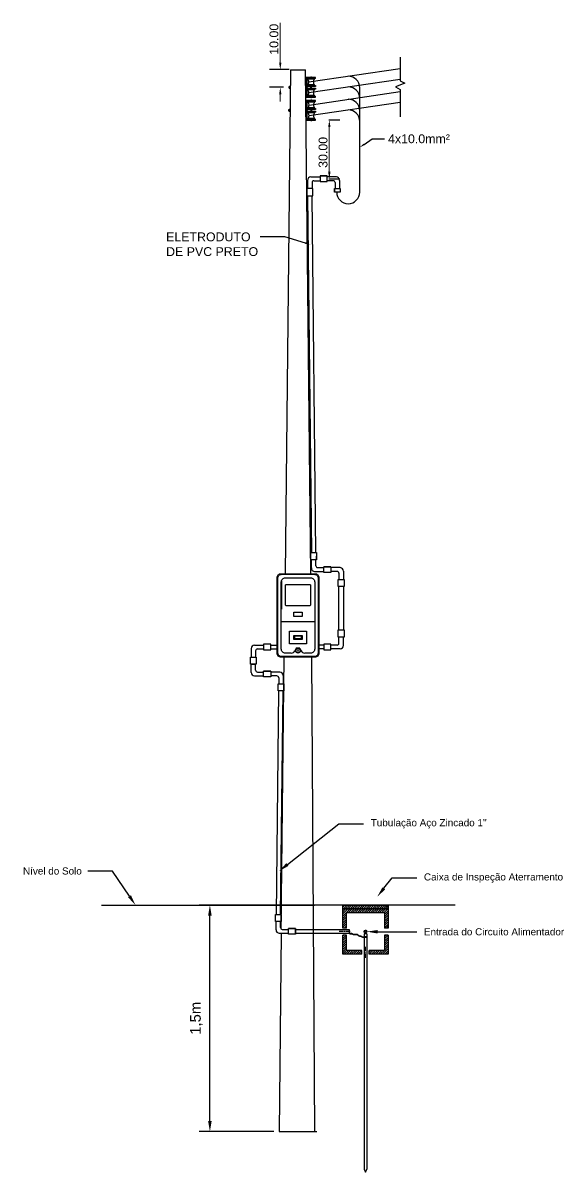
# Model space of a CAD drawing. Header units: millimetres. Extents: x 100 to 1503, y 100 to 694.
# Drawn here: x 1350.2 to 1502.9, y 182.1 to 506.7 of the extents above; entities that cross this region are included whole.
import ezdxf
from ezdxf import colors
from ezdxf.entities.mleader import LeaderData, LeaderLine
from ezdxf.math import Vec2, Vec3

# ---------------------------------------------------------------- set-up
doc = ezdxf.new("R2010")
doc.units = ezdxf.units.MM
doc.linetypes.add('CENTER', pattern=[2, 1.25, -0.25, 0.25, -0.25])
doc.linetypes.add('SGC_DASHDOT', pattern=[1, 0.5, -0.25, 0, -0.25])
doc.styles.add('Notes', font='Arial.ttf', dxfattribs={"height": 3})
doc.styles.get("Standard").update_dxf_attribs({"font": 'Arial.ttf'})
doc.dimstyles.new('Electrical-Metric', dxfattribs={"dimtxt": 3, "dimasz": 3, "dimexe": 3, "dimexo": 1.5, "dimgap": 2, "dimtad": 1, "dimzin": 3, "dimdsep": 46, "dimtxsty": 'Standard', "dimcen": 3, "dimazin": 2, "dimtfac": 1, "dimtofl": 0, "dimtmove": 0, "dimatfit": 3, "dimfxl": 1, "dimfrac": 1, "dimtolj": 1, "dimtzin": 0, "dimarcsym": 0})
pattern_1 = [(45, (1023.67795, -150.41885), (-0.31430896, 0.31430896), [])]

# ---------------------------------------------------------------- blocks, each defined once
blk = doc.blocks.new('*D156')
at = {"color": 0, "linetype": 'Continuous', "lineweight": -2, "transparency": 16777216}
for p, q in [((1422.99, 257.54), (1399.93, 257.54)), ((1402.93, 196.54), (1402.93, 254.54)), ((1420.96, 193.54), (1399.93, 193.54))]:
    blk.add_line(p, q, dxfattribs=at)
at = {"color": 0, "linetype": 'Continuous', "transparency": 16777216}
for points in [[(1402.43, 254.54), (1403.43, 254.54), (1402.93, 257.54)], [(1402.43, 196.54), (1403.43, 196.54), (1402.93, 193.54)]]:
    blk.add_solid(points, dxfattribs=at)
at = {"layer": 'Defpoints', "color": 0, "linetype": 'Continuous', "transparency": 16777216}
for p in [(1402.93, 257.54), (1424.49, 257.54), (1422.46, 193.54)]:
    blk.add_point(p, dxfattribs=at)
at = {"color": 0, "linetype": 'Continuous', "transparency": 16777216, "insert": (1399.13, 225.54), "char_height": 3, "attachment_point": 5, "rotation": 90}
blk.add_mtext('\\A1;1,5m', dxfattribs=at)
blk = doc.blocks.new('*D155')
at = {"color": 0, "lineweight": -2, "transparency": 16777216}
for p, q in [((1436.48, 479.34), (1439.65, 479.34)), ((1436.48, 462.7), (1439.65, 462.7))]:
    blk.add_line(p, q, dxfattribs=at)
at = {"color": 0, "lineweight": 5, "transparency": 16777216}
blk.add_line((1436.65, 464.7), (1436.65, 477.34), dxfattribs=at)
at = {"color": 0, "transparency": 16777216}
for points in [[(1436.32, 477.34), (1436.99, 477.34), (1436.65, 479.34)], [(1436.32, 464.7), (1436.99, 464.7), (1436.65, 462.7)]]:
    blk.add_solid(points, dxfattribs=at)
at = {"layer": 'Defpoints', "color": 0, "transparency": 16777216}
for p in [(1434.98, 479.34), (1436.65, 479.34), (1434.98, 462.7)]:
    blk.add_point(p, dxfattribs=at)
at = {"color": 0, "transparency": 16777216, "insert": (1434.89, 470.19), "char_height": 2.5, "attachment_point": 5, "rotation": 90}
blk.add_mtext('\\A1;30.00', dxfattribs=at)
blk = doc.blocks.new('*D157')
at = {"color": 0, "lineweight": 5, "transparency": 16777216}
for p, q in [((1422.8, 495.56), (1422.8, 506.75)), ((1422.8, 486.58), (1422.8, 484.58))]:
    blk.add_line(p, q, dxfattribs=at)
at = {"color": 0, "lineweight": -2, "transparency": 16777216}
for p, q in [((1425.31, 493.56), (1419.8, 493.56)), ((1423.73, 488.58), (1419.8, 488.58))]:
    blk.add_line(p, q, dxfattribs=at)
at = {"color": 0, "transparency": 16777216}
for points in [[(1422.47, 495.56), (1423.13, 495.56), (1422.8, 493.56)], [(1422.47, 486.58), (1423.13, 486.58), (1422.8, 488.58)]]:
    blk.add_solid(points, dxfattribs=at)
at = {"layer": 'Defpoints', "color": 0, "transparency": 16777216}
for p in [(1422.8, 493.56), (1426.81, 493.56), (1425.23, 488.58)]:
    blk.add_point(p, dxfattribs=at)
at = {"color": 0, "transparency": 16777216, "insert": (1421.03, 502.15), "char_height": 2.5, "attachment_point": 5, "rotation": 90}
blk.add_mtext('\\A1;10.00', dxfattribs=at)

msp = doc.modelspace()

# ---------------------------------------------------------------- hatches: boundary and pattern name
at = {"linetype": 'Continuous'}
h = msp.add_hatch(dxfattribs=at)
h.set_pattern_fill('ANSI31', color=256, scale=0.14)
h.set_pattern_definition(pattern_1)
h.paths.add_polyline_path([(1440.446, 257.537), (1440.446, 256.477), (1453.296, 256.477), (1453.296, 257.537)])
h = msp.add_hatch(dxfattribs=at)
h.set_pattern_fill('ANSI31', color=256, scale=0.14)
h.set_pattern_definition(pattern_1)
h.paths.add_polyline_path([(1441.516, 244.687), (1441.516, 249.042), (1440.446, 249.042), (1440.446, 243.617), (1445.871, 243.617), (1445.871, 244.687)], flags=17)
h.paths.add_polyline_path([(1452.226, 251.042), (1453.296, 251.042), (1453.296, 256.457), (1440.446, 256.457), (1440.446, 251.042), (1441.516, 251.042), (1441.516, 255.397), (1452.226, 255.397)])
h.paths.add_polyline_path([(1453.296, 249.042), (1452.226, 249.042), (1452.226, 244.687), (1447.871, 244.687), (1447.871, 243.617), (1453.296, 243.617)])

# ---------------------------------------------------------------- linework, layer by layer
for p, q in [((1456.651, 497.082), (1456.651, 490.374)), ((1425.657, 493.537), (1429.957, 493.537)), ((1430.882, 490.073), (1456.651, 493.879)), ((1432.76, 491.323), (1430.01, 491.323)), ((1430.01, 491.323), (1430.01, 485.823)), ((1432.76, 491.073), (1430.26, 491.073)), ((1430.26, 491.073), (1430.26, 489.073)), ((1432.458, 490.847), (1430.561, 490.847)), ((1432.385, 491.073), (1430.635, 491.073)), ((1430.882, 487.074), (1456.651, 490.881)), ((1431.76, 491.373), (1431.26, 491.373)), ((1431.26, 491.373), (1431.26, 491.323)), ((1431.26, 491.323), (1431.76, 491.323)), ((1431.635, 491.423), (1431.385, 491.423)), ((1431.385, 491.423), (1431.385, 491.373)), ((1431.635, 491.373), (1431.635, 491.423)), ((1431.76, 491.323), (1431.76, 491.373)), ((1432.76, 491.073), (1432.76, 491.323)), ((1456.651, 490.374), (1457.965, 489.755)), ((1425.355, 488.706), (1425.23, 488.706)), ((1425.23, 488.706), (1425.23, 488.456)), ((1425.23, 488.456), (1425.355, 488.456)), ((1425.605, 488.831), (1425.355, 488.831)), ((1425.355, 488.831), (1425.355, 488.331)), ((1425.355, 488.331), (1425.604, 488.33)), ((1425.605, 488.831), (1425.603, 488.33)), ((1430.26, 489.073), (1432.76, 489.073)), ((1432.76, 488.823), (1430.26, 488.823)), ((1430.26, 488.823), (1430.26, 488.323)), ((1430.26, 488.698), (1430.385, 488.698)), ((1430.26, 488.698), (1430.26, 488.448)), ((1430.26, 488.698), (1430.385, 488.698)), ((1430.26, 488.698), (1430.26, 488.448)), ((1430.38, 488.623), (1430.26, 488.623)), ((1430.38, 488.523), (1430.26, 488.523)), ((1430.385, 488.448), (1430.26, 488.448)), ((1430.385, 488.448), (1430.26, 488.448)), ((1430.26, 488.323), (1432.76, 488.323)), ((1432.76, 488.073), (1430.26, 488.073)), ((1430.26, 488.073), (1430.26, 486.073)), ((1430.38, 488.623), (1430.385, 488.698)), ((1430.38, 488.523), (1430.38, 488.623)), ((1430.38, 488.523), (1430.385, 488.448)), ((1430.39, 488.623), (1430.385, 488.698)), ((1430.39, 488.523), (1430.385, 488.448)), ((1430.39, 488.523), (1430.39, 488.623)), ((1432.458, 487.847), (1430.561, 487.847)), ((1432.457, 489.3), (1430.563, 489.3)), ((1432.385, 489.073), (1430.635, 489.073)), ((1432.385, 488.073), (1430.635, 488.073)), ((1430.915, 483.573), (1456.684, 487.38)), ((1431.26, 488.823), (1431.26, 488.773)), ((1431.76, 488.823), (1431.26, 488.823)), ((1431.26, 488.773), (1431.76, 488.773)), ((1431.76, 488.373), (1431.26, 488.373)), ((1431.26, 488.373), (1431.26, 488.323)), ((1431.26, 488.323), (1431.76, 488.323)), ((1431.385, 488.773), (1431.385, 488.723)), ((1431.385, 488.723), (1431.635, 488.723)), ((1431.635, 488.423), (1431.385, 488.423)), ((1431.385, 488.423), (1431.385, 488.373)), ((1431.635, 488.723), (1431.635, 488.773)), ((1431.635, 488.373), (1431.635, 488.423)), ((1431.76, 488.773), (1431.76, 488.823)), ((1431.76, 488.323), (1431.76, 488.373)), ((1432.76, 489.073), (1432.76, 488.823)), ((1432.76, 488.323), (1432.76, 488.073)), ((1445.228, 458.941), (1445.228, 488.462)), ((1457.965, 489.755), (1455.309, 488.708)), ((1455.309, 488.708), (1456.651, 487.993)), ((1456.651, 487.993), (1456.651, 480.229)), ((1430.01, 485.823), (1432.76, 485.823)), ((1432.793, 484.823), (1430.043, 484.823)), ((1430.043, 484.823), (1430.043, 479.323)), ((1430.26, 486.073), (1432.76, 486.073)), ((1432.793, 484.573), (1430.293, 484.573)), ((1430.293, 484.573), (1430.293, 482.573)), ((1432.457, 486.3), (1430.563, 486.3)), ((1432.491, 484.347), (1430.594, 484.347)), ((1432.385, 486.073), (1430.635, 486.073)), ((1432.418, 484.573), (1430.668, 484.573)), ((1430.915, 480.573), (1456.684, 484.38)), ((1431.26, 485.823), (1431.26, 485.773)), ((1431.76, 485.823), (1431.26, 485.823)), ((1431.26, 485.773), (1431.76, 485.773)), ((1431.793, 484.873), (1431.293, 484.873)), ((1431.293, 484.873), (1431.293, 484.823)), ((1431.293, 484.823), (1431.793, 484.823)), ((1431.385, 485.773), (1431.385, 485.723)), ((1431.385, 485.723), (1431.635, 485.723)), ((1431.668, 484.923), (1431.418, 484.923)), ((1431.418, 484.923), (1431.418, 484.873)), ((1431.635, 485.723), (1431.635, 485.773)), ((1431.668, 484.873), (1431.668, 484.923)), ((1431.76, 485.773), (1431.76, 485.823)), ((1431.793, 484.823), (1431.793, 484.873)), ((1432.76, 485.823), (1432.76, 486.073)), ((1432.793, 484.573), (1432.793, 484.823)), ((1425.285, 482.207), (1425.16, 482.207)), ((1425.16, 482.207), (1425.16, 481.957)), ((1425.16, 481.957), (1425.285, 481.957)), ((1425.535, 482.332), (1425.285, 482.332)), ((1425.285, 482.332), (1425.285, 481.832)), ((1425.285, 481.832), (1425.534, 481.831)), ((1425.535, 482.332), (1425.534, 481.831)), ((1430.293, 482.573), (1432.793, 482.573)), ((1432.793, 482.323), (1430.293, 482.323)), ((1430.293, 482.323), (1430.293, 481.823)), ((1430.293, 482.199), (1430.418, 482.199)), ((1430.293, 482.199), (1430.293, 481.949)), ((1430.293, 482.199), (1430.418, 482.199)), ((1430.293, 482.199), (1430.293, 481.949)), ((1430.293, 482.199), (1430.418, 482.199)), ((1430.293, 482.199), (1430.293, 481.949)), ((1430.413, 482.124), (1430.293, 482.124)), ((1430.413, 482.024), (1430.293, 482.024)), ((1430.418, 481.949), (1430.293, 481.949)), ((1430.418, 481.949), (1430.293, 481.949)), ((1430.418, 481.949), (1430.293, 481.949)), ((1430.293, 481.823), (1432.793, 481.823)), ((1432.793, 481.573), (1430.293, 481.573)), ((1430.293, 481.573), (1430.293, 479.573)), ((1430.413, 482.124), (1430.418, 482.199)), ((1430.413, 482.024), (1430.413, 482.124)), ((1430.413, 482.024), (1430.418, 481.949)), ((1430.423, 482.124), (1430.418, 482.199)), ((1430.423, 482.024), (1430.418, 481.949)), ((1430.423, 482.024), (1430.423, 482.124)), ((1432.491, 481.347), (1430.594, 481.347)), ((1432.49, 482.8), (1430.596, 482.8)), ((1432.418, 482.573), (1430.668, 482.573)), ((1432.418, 481.573), (1430.668, 481.573)), ((1431.293, 482.323), (1431.293, 482.273)), ((1431.793, 482.323), (1431.293, 482.323)), ((1431.293, 482.273), (1431.793, 482.273)), ((1431.793, 481.873), (1431.293, 481.873)), ((1431.293, 481.873), (1431.293, 481.823)), ((1431.293, 481.823), (1431.793, 481.823)), ((1431.418, 482.273), (1431.418, 482.223)), ((1431.418, 482.223), (1431.668, 482.223)), ((1431.668, 481.923), (1431.418, 481.923)), ((1431.418, 481.923), (1431.418, 481.873)), ((1431.668, 482.223), (1431.668, 482.273)), ((1431.668, 481.873), (1431.668, 481.923)), ((1431.793, 482.273), (1431.793, 482.323)), ((1431.793, 481.823), (1431.793, 481.873)), ((1432.793, 482.573), (1432.793, 482.323)), ((1432.793, 481.823), (1432.793, 481.573)), ((1430.043, 479.323), (1432.793, 479.323)), ((1430.293, 479.573), (1432.793, 479.573)), ((1432.49, 479.8), (1430.596, 479.8)), ((1432.418, 479.573), (1430.668, 479.573)), ((1431.293, 479.323), (1431.293, 479.273)), ((1431.793, 479.323), (1431.293, 479.323)), ((1431.293, 479.273), (1431.793, 479.273)), ((1431.418, 479.273), (1431.418, 479.223)), ((1431.418, 479.223), (1431.668, 479.223)), ((1431.668, 479.223), (1431.668, 479.273)), ((1431.793, 479.273), (1431.793, 479.323)), ((1432.793, 479.323), (1432.793, 479.573)), ((1430.512, 462.282), (1430.512, 459.94)), ((1431.422, 463.278), (1434.028, 463.278)), ((1431.778, 461.69), (1431.778, 459.94)), ((1432.278, 462.19), (1434.028, 462.19)), ((1434.028, 463.551), (1436.028, 463.551)), ((1434.028, 462.101), (1434.028, 461.918)), ((1438.635, 463.278), (1436.028, 463.278)), ((1437.778, 462.19), (1436.028, 462.19)), ((1438.278, 461.69), (1438.278, 459.94)), ((1439.545, 462.282), (1439.545, 459.94)), ((1430.512, 459.94), (1430.329, 459.94)), ((1430.329, 459.94), (1430.329, 457.94)), ((1430.408, 457.94), (1431.883, 457.94)), ((1430.533, 457.94), (1431.587, 357.109)), ((1432.853, 357.109), (1431.799, 457.94)), ((1438.095, 459.94), (1438.095, 458.94)), ((1439.728, 458.94), (1438.095, 458.94)), ((1439.545, 459.94), (1439.728, 459.94)), ((1431.587, 355.109), (1431.404, 355.109)), ((1431.587, 352.767), (1431.587, 355.109)), ((1432.853, 353.359), (1432.853, 355.109)), ((1433.037, 355.109), (1433.037, 356.109)), ((1432.497, 351.771), (1435.103, 351.771)), ((1433.353, 352.859), (1435.103, 352.859)), ((1437.103, 353.131), (1435.103, 353.131)), ((1439.71, 352.859), (1437.103, 352.859)), ((1438.853, 351.771), (1437.103, 351.771)), ((1437.103, 351.682), (1437.103, 351.498)), ((1439.353, 351.271), (1439.353, 349.521)), ((1440.62, 351.862), (1440.62, 349.521)), ((1423.12, 349.095), (1423.12, 345.108)), ((1439.353, 335.254), (1439.353, 347.521)), ((1440.62, 349.521), (1440.803, 349.521)), ((1440.62, 347.521), (1440.62, 335.254)), ((1440.803, 349.521), (1440.803, 347.521)), ((1423.12, 345.108), (1423.12, 341.122)), ((1420.099, 331.068), (1420.099, 331.251)), ((1439.353, 333.229), (1439.353, 333.254)), ((1439.353, 331.479), (1439.353, 333.229)), ((1440.62, 330.887), (1440.62, 333.229)), ((1414.583, 329.982), (1414.583, 327.641)), ((1415.493, 330.979), (1418.099, 330.979)), ((1415.849, 329.391), (1415.849, 327.641)), ((1416.349, 329.891), (1418.099, 329.891)), ((1420.099, 330.979), (1421.901, 330.979)), ((1420.099, 329.891), (1421.901, 329.891)), ((1435.103, 330.979), (1433.714, 330.979)), ((1435.103, 329.891), (1433.714, 329.891)), ((1435.103, 329.802), (1435.103, 329.618)), ((1438.853, 330.979), (1437.103, 330.979)), ((1439.71, 329.891), (1437.103, 329.891)), ((1414.583, 325.616), (1415.849, 325.616)), ((1414.583, 323.275), (1414.583, 325.616)), ((1415.849, 327.641), (1415.849, 327.616)), ((1415.849, 323.866), (1415.849, 325.616)), ((1423.067, 250.771), (1423.902, 327.537)), ((1415.493, 322.278), (1418.099, 322.278)), ((1416.349, 323.366), (1418.099, 323.366)), ((1420.099, 323.638), (1418.099, 323.638)), ((1422.705, 323.366), (1420.099, 323.366)), ((1421.849, 322.278), (1420.099, 322.278)), ((1420.099, 322.189), (1420.099, 322.005)), ((1422.349, 321.778), (1422.349, 320.028)), ((1423.615, 322.369), (1423.615, 320.028)), ((1423.615, 320.028), (1423.799, 320.028)), ((1423.799, 320.028), (1423.799, 318.028)), ((1422.327, 318.028), (1421.638, 254.91)), ((1423.719, 318.028), (1422.245, 318.028)), ((1422.904, 254.91), (1423.593, 318.028)), ((1423.141, 257.537), (1422.053, 257.537)), ((1423.141, 257.537), (1432.474, 257.537)), ((1423.065, 254.91), (1423.054, 253.801)), ((1423.065, 252.91), (1423.065, 253.91)), ((1421.616, 252.91), (1421.432, 252.91)), ((1421.616, 250.568), (1421.616, 252.91)), ((1422.882, 251.16), (1422.882, 252.91)), ((1423.382, 250.66), (1425.132, 250.66)), ((1427.132, 250.932), (1425.132, 250.932)), ((1427.132, 249.572), (1427.132, 250.66)), ((1453.296, 251.042), (1452.226, 251.042)), ((1422.526, 249.572), (1425.132, 249.572)), ((1427.132, 249.482), (1427.132, 249.299)), ((1453.296, 249.042), (1452.226, 249.042))]:
    msp.add_line(p, q)
for p, q in [((1425.657, 493.537), (1424.159, 351.162)), ((1431.445, 351.162), (1429.957, 493.537)), ((1430.813, 408.737), (1430.733, 420.734)), ((1431.445, 351.162), (1431.06, 386.237)), ((1432.532, 339.35), (1432.532, 335.806)), ((1432.532, 337.578), (1423.082, 337.578)), ((1427.335, 330.153), (1426.951, 329.377)), ((1428.28, 330.153), (1427.335, 330.153)), ((1428.28, 330.153), (1428.664, 329.377)), ((1432.548, 193.537), (1431.704, 327.537)), ((1372.356, 257.537), (1432.474, 257.537)), ((1472.226, 257.537), (1408.666, 257.537)), ((1427.132, 250.586), (1442.232, 250.586)), ((1441.516, 251.042), (1440.446, 251.042)), ((1442.232, 250.586), (1442.232, 249.498)), ((1423.054, 249.572), (1422.457, 193.537)), ((1442.232, 249.498), (1427.132, 249.482)), ((1441.516, 249.042), (1440.446, 249.042)), ((1442.232, 249.694), (1442.516, 249.562)), ((1442.232, 249.548), (1442.534, 249.402)), ((1442.516, 249.562), (1442.96, 249.562)), ((1442.534, 249.402), (1442.781, 249.402)), ((1442.781, 249.402), (1443.05, 249.402)), ((1442.96, 249.562), (1443.364, 249.317)), ((1443.05, 249.402), (1443.42, 249.223)), ((1443.364, 249.317), (1443.667, 249.317)), ((1443.42, 249.223), (1443.779, 249.223)), ((1443.667, 249.317), (1444.06, 249.317)), ((1443.779, 249.223), (1444.037, 249.223)), ((1444.037, 249.223), (1444.474, 249.223)), ((1444.06, 249.317), (1444.474, 249.317)), ((1444.474, 249.317), (1444.968, 248.937)), ((1444.474, 249.223), (1444.777, 248.92)), ((1444.777, 248.92), (1445.17, 248.774)), ((1444.968, 248.937), (1445.198, 248.823)), ((1445.17, 248.774), (1445.428, 248.774)), ((1445.198, 248.823), (1445.54, 248.823)), ((1445.428, 248.774), (1445.809, 248.595)), ((1445.54, 248.823), (1445.854, 248.675)), ((1445.809, 248.595), (1446, 248.505)), ((1445.854, 248.675), (1446.113, 248.553)), ((1446, 248.505), (1446.463, 248.505)), ((1446.113, 248.553), (1446.325, 248.553)), ((1446.325, 248.553), (1446.463, 248.553)), ((1446.463, 249.39), (1446.463, 182.929)), ((1447.279, 249.39), (1446.463, 249.39)), ((1447.02, 248.553), (1446.463, 248.553)), ((1446.463, 248.505), (1446.706, 248.505)), ((1446.706, 248.505), (1446.526, 248.505)), ((1446.706, 248.505), (1447.099, 248.505)), ((1447.279, 248.505), (1446.706, 248.505)), ((1446.785, 248.553), (1447.279, 248.553)), ((1447.279, 249.39), (1447.279, 182.929)), ((1445.871, 243.617), (1445.871, 244.687)), ((1447.871, 243.617), (1447.871, 244.687)), ((1422.457, 193.537), (1433.157, 193.537)), ((1446.463, 182.929), (1446.871, 182.113)), ((1446.871, 182.113), (1447.279, 182.929))]:
    msp.add_line(p, q, dxfattribs=at)
at = {"linetype": 'CENTER'}
for p, q in [((1442.516, 250.042), (1439.446, 250.042)), ((1446.871, 242.617), (1446.871, 245.687))]:
    msp.add_line(p, q, dxfattribs=at)
at = {"linetype": 'SGC_DASHDOT'}
for p, q in [((1446.345, 250.042), (1447.397, 250.042)), ((1446.871, 250.568), (1446.871, 249.517))]:
    msp.add_line(p, q, dxfattribs=at)
for points in [[(1434.028, 463.551), (1434.028, 461.918), (1436.028, 461.918), (1436.028, 463.551)], [(1431.962, 459.94), (1430.329, 459.94), (1430.329, 457.94), (1431.962, 457.94)], [(1431.404, 357.109), (1433.037, 357.109), (1433.037, 355.109), (1431.404, 355.109)], [(1437.103, 353.131), (1437.103, 351.498), (1435.103, 351.498), (1435.103, 353.131)], [(1439.17, 349.521), (1440.803, 349.521), (1440.803, 347.521), (1439.17, 347.521)], [(1439.17, 335.254), (1440.803, 335.254), (1440.803, 333.254), (1439.17, 333.254)], [(1420.099, 329.618), (1420.099, 331.251), (1418.099, 331.251), (1418.099, 329.618)], [(1435.103, 331.251), (1435.103, 329.618), (1437.103, 329.618), (1437.103, 331.251)], [(1416.032, 325.616), (1414.399, 325.616), (1414.399, 327.616), (1416.032, 327.616)], [(1420.099, 323.638), (1420.099, 322.005), (1418.099, 322.005), (1418.099, 323.638)], [(1422.166, 320.028), (1423.799, 320.028), (1423.799, 318.028), (1422.166, 318.028)], [(1421.432, 254.91), (1423.065, 254.91), (1423.065, 252.91), (1421.432, 252.91)], [(1427.132, 250.932), (1427.132, 249.299), (1425.132, 249.299), (1425.132, 250.932)]]:
    msp.add_lwpolyline(points, close=True)
for points in [[(1438.095, 458.94), (1438.095, 459.94), (1439.728, 459.94), (1439.728, 458.94)], [(1433.037, 356.109), (1433.037, 355.109), (1431.404, 355.109), (1431.404, 356.109)], [(1423.065, 253.91), (1423.065, 252.91), (1421.432, 252.91), (1421.432, 253.91)]]:
    msp.add_lwpolyline(points)
at = {"linetype": 'Continuous'}
for points in [[(1423.082, 351.162), (1432.532, 351.162, -0.4142136), (1433.714, 349.981), (1433.714, 328.719, -0.4142136), (1432.532, 327.537), (1423.082, 327.537, -0.4142136), (1421.901, 328.719), (1421.901, 349.981, -0.4142136)], [(1423.26, 350.985), (1432.355, 350.985, -0.4142136), (1433.536, 349.804), (1433.536, 328.896, -0.4142136), (1432.355, 327.715), (1423.26, 327.715, -0.4142136), (1422.078, 328.896), (1422.078, 349.804, -0.4142136)]]:
    msp.add_lwpolyline(points, format="xyb", close=True, dxfattribs=at)
msp.add_lwpolyline([(1425.892, 328.719), (1424.264, 328.719, -0.4142136), (1423.082, 329.9), (1423.082, 348.8, -0.4142136), (1424.264, 349.981), (1431.351, 349.981, -0.4142136), (1432.532, 348.8), (1432.532, 329.9, -0.4142136), (1431.351, 328.719), (1429.723, 328.719)], format="xyb", dxfattribs=at)
msp.add_lwpolyline([(1424.497, 348.099), (1431.118, 348.099, -0.4142136), (1431.328, 347.889), (1431.328, 342.328, -0.4142136), (1431.118, 342.118), (1424.497, 342.118, -0.4142136), (1424.287, 342.328), (1424.287, 347.889, -0.4142136)], format="xyb", close=True)
for points in [[(1426.626, 340.264), (1428.989, 340.264), (1428.989, 339.083), (1426.626, 339.083)], [(1425.445, 334.92), (1430.17, 334.92), (1430.17, 331.376), (1425.445, 331.376)], [(1426.626, 333.739), (1428.989, 333.739), (1428.989, 332.558), (1426.626, 332.558)], [(1426.921, 333.562), (1428.693, 333.562), (1428.693, 332.735), (1426.921, 332.735)], [(1440.446, 257.537), (1453.296, 257.537), (1453.296, 256.477), (1440.446, 256.477)]]:
    msp.add_lwpolyline(points, close=True, dxfattribs=at)
for points in [[(1440.446, 251.042), (1440.446, 256.457), (1453.296, 256.457), (1453.296, 251.042)], [(1441.516, 251.042), (1441.516, 255.397), (1452.226, 255.397), (1452.226, 251.042)], [(1445.871, 243.617), (1440.446, 243.617), (1440.446, 249.042)], [(1445.871, 244.687), (1441.516, 244.687), (1441.516, 249.042)], [(1453.296, 249.042), (1453.296, 243.617), (1447.871, 243.617)], [(1452.226, 249.042), (1452.226, 244.687), (1447.871, 244.687)]]:
    msp.add_lwpolyline(points, dxfattribs=at)
for centre, radius in [((1427.807, 329.375), 0.657), ((1427.807, 329.375), 0.592), ((1427.807, 329.375), 0.104), ((1446.871, 250.042), 0.408)]:
    msp.add_circle(centre, radius)
for centre, radius, start, end in [((1430.635, 490.948), 0.125, 90, 233.94909), ((1429.789, 490.073), 1.093, 315.02868, 45.08528), ((1433.23, 490.073), 1.093, 134.90969, 224.97636), ((1432.385, 490.948), 0.125, 306.05091, 90), ((1441.978, 488.462), 3.25, 0, 90), ((1430.635, 489.198), 0.125, 125.18363, 270), ((1430.635, 487.948), 0.125, 90, 233.94909), ((1429.789, 487.073), 1.093, 315.02868, 45.08528), ((1433.23, 487.073), 1.093, 134.90969, 224.97636), ((1432.385, 489.198), 0.125, 270, 54.81637), ((1432.385, 487.948), 0.125, 306.05091, 90), ((1441.978, 485.463), 3.25, 0, 90), ((1430.635, 486.198), 0.125, 125.18363, 270), ((1430.668, 484.448), 0.125, 90, 233.94909), ((1429.822, 483.573), 1.093, 315.02868, 45.08528), ((1433.263, 483.573), 1.093, 134.90969, 224.97636), ((1432.385, 486.198), 0.125, 270, 54.81637), ((1432.418, 484.448), 0.125, 306.05091, 90), ((1441.978, 481.957), 3.25, 0, 90), ((1430.668, 482.698), 0.125, 125.18363, 270), ((1430.668, 481.448), 0.125, 90, 233.94909), ((1429.822, 480.573), 1.093, 315.02868, 45.08528), ((1433.263, 480.573), 1.093, 134.90969, 224.97636), ((1432.418, 482.698), 0.125, 270, 54.81637), ((1432.418, 481.448), 0.125, 306.05091, 90), ((1441.978, 478.957), 3.25, 0, 90), ((1430.668, 479.698), 0.125, 125.18363, 270), ((1432.418, 479.698), 0.125, 270, 54.81637), ((1441.978, 458.941), 3.25, 180, 0)]:
    msp.add_arc(centre, radius, start, end)
for centre, radius, start, end in [((1431.51, 462.284), 0.998, 95.06564, 180.14691), ((1432.278, 461.69), 0.5, 89.99872, 180.00506), ((1437.779, 461.69), 0.5, 359.99494, 90.00128), ((1438.547, 462.284), 0.998, 359.85309, 84.93436), ((1432.585, 352.765), 0.998, 179.85309, 264.93436), ((1433.353, 353.359), 0.5, 179.99494, 270.00128), ((1438.853, 351.271), 0.5, 359.99494, 90.00128), ((1439.622, 351.865), 0.998, 359.85309, 84.93436), ((1438.853, 331.479), 0.5, 269.99856, 0.0049), ((1415.581, 329.985), 0.998, 95.0658, 180.14707), ((1416.349, 329.391), 0.5, 89.99888, 180.00522), ((1425.892, 329.9), 1.181, 270, 333.7082), ((1429.723, 329.9), 1.181, 206.2918, 270), ((1439.622, 330.885), 0.998, 275.06548, 0.14675), ((1415.581, 323.272), 0.998, 179.85309, 264.93436), ((1416.349, 323.866), 0.5, 179.99494, 270.00128), ((1421.849, 321.778), 0.5, 359.99494, 90.00128), ((1422.617, 322.372), 0.998, 359.85309, 84.93436), ((1422.614, 250.566), 0.998, 179.85309, 264.93436), ((1423.382, 251.16), 0.5, 179.99494, 270.00128)]:
    msp.add_arc(centre, radius, start, end, dxfattribs=at)

# ---------------------------------------------------------------- dimensions: what is measured, and where the dimension line sits
dim = msp.add_linear_dim(base=(1422.799, 493.56), p1=(1425.23, 488.581), p2=(1426.806, 493.56), angle=90, text='10.00', dimstyle='Electrical-Metric', override={"dimtxt": 2.5, "dimasz": 2, "dimgap": 0.5, "dimlwd": 5})
dim.commit()
dim.dimension.update_dxf_attribs({"geometry": '*D157', "text_midpoint": (1421.032, 502.153)})
dim = msp.add_linear_dim(base=(1436.653, 479.338), p1=(1434.978, 462.695), p2=(1434.978, 479.338), angle=90, text='30.00', dimstyle='Electrical-Metric', override={"dimtxt": 2.5, "dimasz": 2, "dimgap": 0.5, "dimlwd": 5})
dim.commit()
dim.dimension.update_dxf_attribs({"geometry": '*D155', "text_midpoint": (1436.653, 470.194), "dimtype": 160})
dim = msp.add_linear_dim(base=(1402.935, 257.537), p1=(1422.457, 193.537), p2=(1424.487, 257.537), angle=90, text='1,5m', dimstyle='Electrical-Metric', dxfattribs=at)
dim.commit()
dim.dimension.update_dxf_attribs({"geometry": '*D156', "text_midpoint": (1399.128, 225.537)})

# ---------------------------------------------------------------- leaders
ml = msp.add_multileader_mtext('Standard')
ml.set_content('4x10.0mm²', color=256, style='Notes')
ml.set_leader_properties()
ml.build(insert=Vec2(0, 0))
ml.multileader.update_dxf_attribs({"dogleg_length": 7, "arrow_head_size": 1.5})
ctx = ml.context
ctx.base_point, ctx.char_height, ctx.arrow_head_size, ctx.landing_gap_size, ctx.plane_origin = Vec3(1452.229, 474.005), 2.5, 1.5, 1, Vec3(1445.228, 471.588)
notes = []
notes.append((ctx, [(0, (1, 1, 0), (1448.729, 474.005), (1, 0), 3.5, [(0, [(1445.228, 471.588)], 0, [])])]))
ctx.mtext.insert, ctx.mtext.rotation, ctx.mtext.flow_direction = Vec3(1453.229, 475.277), 6.2831853, 5
ml = msp.add_multileader_mtext('Standard')
ml.set_content('ELETRODUTO\\PDE PVC PRETO', color=256, style='Notes')
ml.set_leader_properties()
ml.build(insert=Vec2(0, 0))
ml.multileader.update_dxf_attribs({"dogleg_length": 7, "arrow_head_size": 1.5})
ctx = ml.context
ctx.base_point, ctx.char_height, ctx.arrow_head_size, ctx.landing_gap_size, ctx.plane_origin = Vec3(1389.761, 446.298), 2.5, 1.5, 1, Vec3(1431.337, 444.137)
notes.append((ctx, [(1, (1, 1, 0), (1424.136, 446.298), (-1, 0), 7, [(0, [(1431.337, 444.137)], 0, [])])]))
ctx.mtext.insert, ctx.mtext.rotation, ctx.mtext.flow_direction = Vec3(1390.558, 447.57), 6.2831853, 5
ml = msp.add_multileader_mtext('Standard', dxfattribs=at)
ml.set_content("Tubulação Aço Zincado 1''", color=256, style='Notes')
ml.set_leader_properties()
ml.build(insert=Vec2(0, 0))
ml.multileader.update_dxf_attribs({"dogleg_length": 7, "arrow_head_size": 3})
ctx = ml.context
ctx.base_point, ctx.char_height, ctx.arrow_head_size, ctx.plane_origin = Vec3(1446.347, 280.53), 2, 3, Vec3(1425.074, 267.128)
notes.append((ctx, [(0, (1, 1, 0), (1439.347, 280.53), (1, 0), 7, [(0, [(1422.473, 267.128)], 0, [])])]))
ctx.mtext.insert, ctx.mtext.flow_direction = Vec3(1448.347, 281.804), 5
ml = msp.add_multileader_mtext('Standard', dxfattribs=at)
ml.set_content('Nível do Solo', color=256, style='Notes')
ml.set_leader_properties()
ml.build(insert=Vec2(0, 0))
ml.multileader.update_dxf_attribs({"dogleg_length": 7, "arrow_head_size": 3})
ctx = ml.context
ctx.base_point, ctx.char_height, ctx.arrow_head_size, ctx.plane_origin = Vec3(1348.221, 267.146), 2, 3, Vec3(1381.9, 257.537)
notes.append((ctx, [(0, (1, 1, 0), (1375.455, 267.146), (-1, 0), 7, [(0, [(1381.9, 257.537)], 0, [])])]))
ctx.mtext.insert, ctx.mtext.flow_direction = Vec3(1350.154, 268.163), 5
ml = msp.add_multileader_mtext('Standard', dxfattribs=at)
ml.set_content('Caixa de Inspeção Aterramento', color=256, style='Notes')
ml.set_leader_properties()
ml.build(insert=Vec2(0, 0))
ml.multileader.update_dxf_attribs({"dogleg_length": 7, "arrow_head_size": 3})
ctx = ml.context
ctx.base_point, ctx.char_height, ctx.arrow_head_size, ctx.plane_origin = Vec3(1461.368, 265.207), 2, 3, Vec3(1450.198, 259.903)
notes.append((ctx, [(0, (1, 1, 0), (1454.368, 265.207), (1, 0), 7, [(0, [(1450.198, 259.903)], 0, [])])]))
ctx.mtext.insert, ctx.mtext.flow_direction = Vec3(1463.368, 266.485), 5
ml = msp.add_multileader_mtext('Standard', dxfattribs=at)
ml.set_content('Entrada do Circuito Alimentador', color=256, style='Notes')
ml.set_leader_properties()
ml.build(insert=Vec2(0, 0))
ml.multileader.update_dxf_attribs({"dogleg_length": 7, "arrow_head_size": 3})
ctx = ml.context
ctx.base_point, ctx.char_height, ctx.arrow_head_size, ctx.plane_origin = Vec3(1461.368, 249.968), 2, 3, Vec3(1450.198, 244.664)
notes.append((ctx, [(0, (1, 1, 0), (1454.368, 249.968), (1, 0), 7, [(0, [(1447.278, 250.019)], 0, [])])]))
ctx.mtext.insert, ctx.mtext.flow_direction = Vec3(1463.368, 250.985), 5
for ctx, leaders in notes:
    for number, flags, end, landing, length, lines in leaders:
        leader = LeaderData()
        leader.index, (leader.has_last_leader_line, leader.has_dogleg_vector, leader.attachment_direction) = number, flags
        leader.last_leader_point, leader.dogleg_vector, leader.dogleg_length = Vec3(end), Vec3(landing), length
        for number, points, colour, breaks in lines:
            line = LeaderLine()
            line.index, line.vertices, line.color, line.breaks = number, Vec3.list(points), colors.encode_raw_color(colour), breaks
            leader.lines.append(line)
        ctx.leaders.append(leader)

doc.saveas('drawing.dxf')
